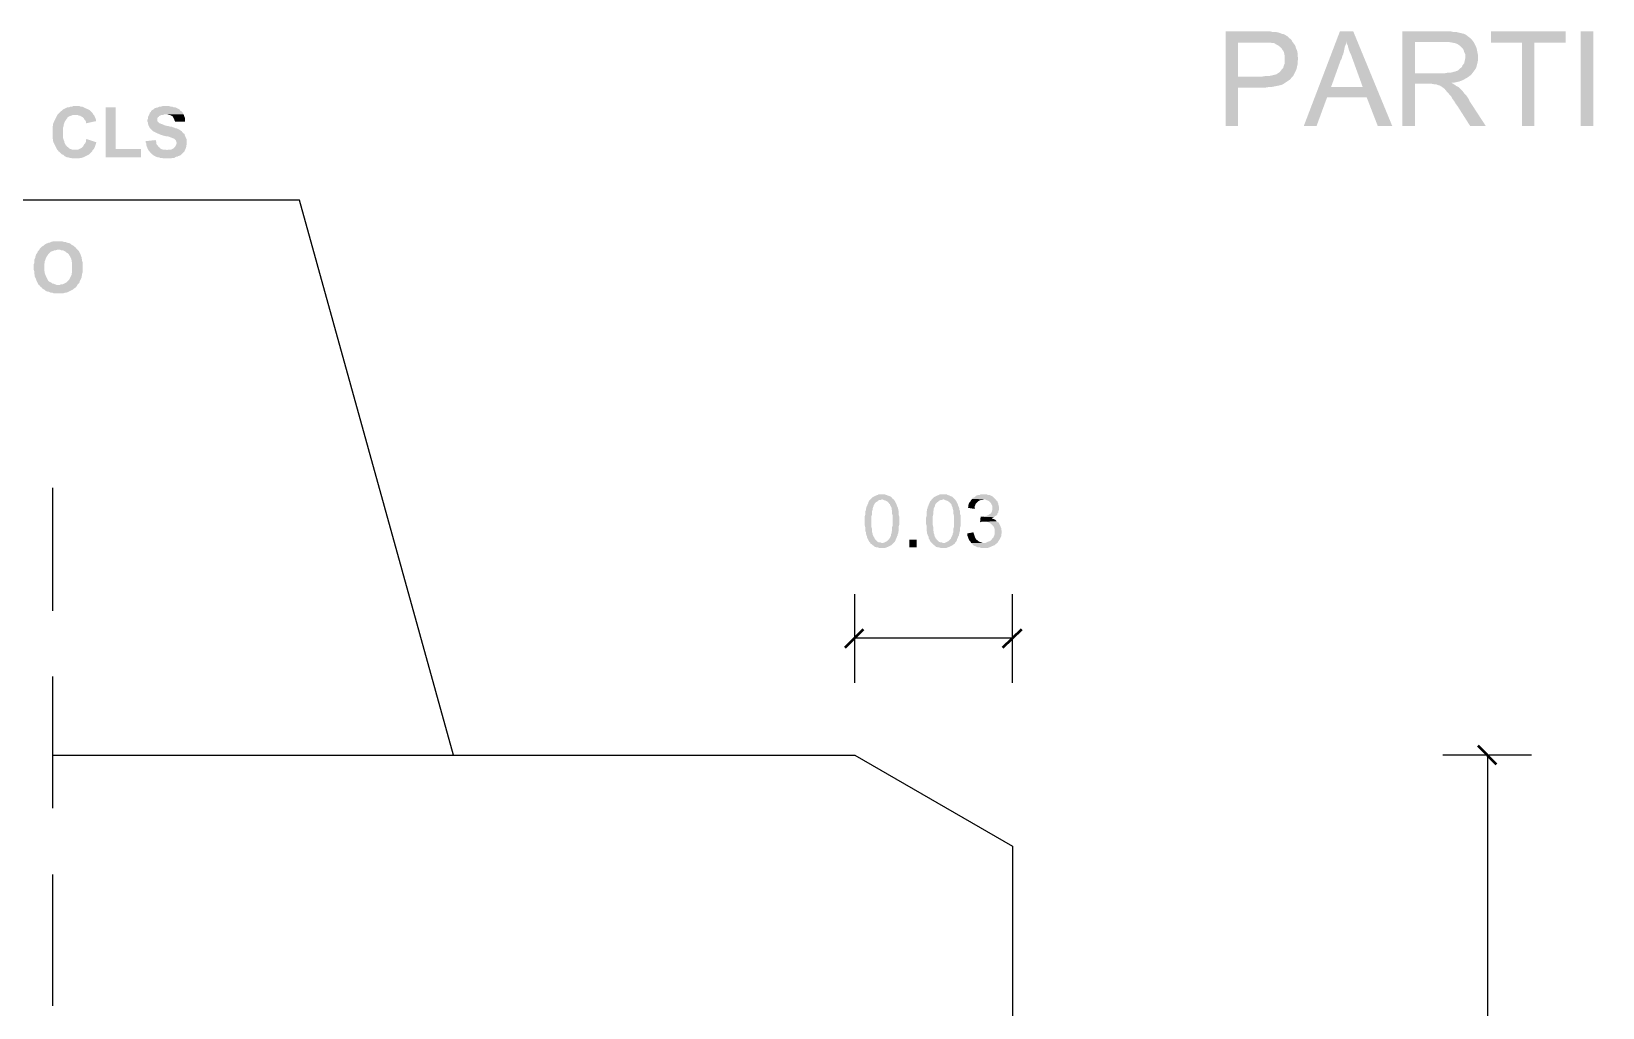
# Model space of a CAD drawing. Header units: millimetres. Extents: x 0.3 to 47.5, y 0.1 to 28.
# Drawn here: x 14.701 to 17.051, y 4.499 to 5.959 of the extents above; entities that cross this region are included whole.
import ezdxf

# ---------------------------------------------------------------- set-up
doc = ezdxf.new("R2010")
doc.units = ezdxf.units.MM
doc.layers.add('PDF _Geometria', color=7, linetype='Continuous')
doc.layers.add('PDF _Riempimenti solidi', color=7, linetype='Continuous')

msp = doc.modelspace()

# ---------------------------------------------------------------- hatches: boundary and pattern name
at = {"layer": 'PDF _Riempimenti solidi', "transparency": 33554559}
for points in [[(16.5408, 5.9591), (16.4875, 5.9591), (16.4875, 5.8174), (16.5058, 5.8174), (16.5058, 5.8749), (16.5458, 5.8749), (16.5508, 5.8757), (16.555, 5.8757), (16.5592, 5.8766), (16.5633, 5.8774), (16.5675, 5.8782), (16.5708, 5.8791), (16.5742, 5.8807), (16.5792, 5.8841), (16.5817, 5.8857), (16.5842, 5.8874), (16.5858, 5.8899), (16.5058, 5.8916), (16.5058, 5.9424), (16.5425, 5.9424), (16.5875, 5.9432), (16.5858, 5.9466), (16.5825, 5.9491), (16.58, 5.9516), (16.5775, 5.9532), (16.5742, 5.9549), (16.5708, 5.9557), (16.5667, 5.9574), (16.5625, 5.9582), (16.5575, 5.9582), (16.5542, 5.9591), (16.5458, 5.9591)], [(16.6783, 5.9591), (16.6583, 5.9591), (16.6042, 5.8174), (16.6233, 5.8174), (16.6392, 5.8607), (16.6983, 5.8607), (16.645, 5.8757), (16.66, 5.9174), (16.6608, 5.9174), (16.6617, 5.9216), (16.6633, 5.9249), (16.6642, 5.9291), (16.665, 5.9332), (16.6658, 5.9366), (16.6675, 5.9407), (16.6683, 5.9441)], [(16.6783, 5.9591), (16.6683, 5.9441), (16.6683, 5.9416), (16.67, 5.9382), (16.6708, 5.9349), (16.6717, 5.9316), (16.6733, 5.9274), (16.675, 5.9241), (16.6767, 5.9191), (16.6783, 5.9149), (16.6925, 5.8757), (16.645, 5.8757), (16.6983, 5.8607), (16.715, 5.8174), (16.7367, 5.8174)], [(16.815, 5.9591), (16.7517, 5.9591), (16.7517, 5.8174), (16.7708, 5.8174), (16.7708, 5.8807), (16.7925, 5.8807), (16.825, 5.8824), (16.8283, 5.8824), (16.8325, 5.8832), (16.8367, 5.8841), (16.8408, 5.8857), (16.8442, 5.8874), (16.8475, 5.8891), (16.85, 5.8907), (16.8533, 5.8932), (16.8558, 5.8957), (16.7708, 5.8966), (16.7708, 5.9432), (16.815, 5.9432), (16.8558, 5.9466), (16.8533, 5.9491), (16.85, 5.9516), (16.8467, 5.9541), (16.8433, 5.9557), (16.8425, 5.9557), (16.8392, 5.9566), (16.8358, 5.9574), (16.8325, 5.9582), (16.8283, 5.9582), (16.8242, 5.9591), (16.8192, 5.9591)], [(16.8558, 5.9466), (16.815, 5.9432), (16.8217, 5.9432), (16.8258, 5.9424), (16.83, 5.9416), (16.8333, 5.9407), (16.8383, 5.9374), (16.8408, 5.9349), (16.8433, 5.9316), (16.8442, 5.9282), (16.8458, 5.9249), (16.8458, 5.9191), (16.845, 5.9149), (16.8442, 5.9116), (16.8417, 5.9082), (16.8408, 5.9057), (16.8375, 5.9032), (16.835, 5.9007), (16.8308, 5.8991), (16.83, 5.8991), (16.8275, 5.8982), (16.8242, 5.8974), (16.82, 5.8974), (16.8158, 5.8966), (16.7708, 5.8966), (16.8558, 5.8957), (16.8583, 5.8991), (16.8608, 5.9024), (16.8625, 5.9057), (16.8633, 5.9091), (16.8642, 5.9124), (16.865, 5.9166), (16.865, 5.9232), (16.8633, 5.9316), (16.8625, 5.9349), (16.8608, 5.9382), (16.8592, 5.9416), (16.8583, 5.9432)], [(16.9958, 5.9591), (16.8842, 5.9591), (16.8842, 5.9424), (16.9308, 5.9424), (16.9308, 5.8174), (16.9492, 5.8174), (16.9492, 5.9424), (16.9958, 5.9424)], [(16.5875, 5.9432), (16.5425, 5.9424), (16.5542, 5.9424), (16.5575, 5.9416), (16.56, 5.9416), (16.5625, 5.9399), (16.5658, 5.9382), (16.5692, 5.9357), (16.5717, 5.9332), (16.5717, 5.9324), (16.5742, 5.9291), (16.575, 5.9257), (16.5758, 5.9216), (16.5758, 5.9116), (16.5742, 5.9074), (16.5733, 5.9041), (16.5708, 5.9016), (16.5683, 5.8982), (16.5658, 5.8966), (16.5633, 5.8949), (16.56, 5.8941), (16.5567, 5.8932), (16.5525, 5.8924), (16.5475, 5.8924), (16.5425, 5.8916), (16.5058, 5.8916), (16.5858, 5.8899), (16.5883, 5.8924), (16.59, 5.8957), (16.5933, 5.9024), (16.5942, 5.9066), (16.595, 5.9099), (16.595, 5.9141), (16.5958, 5.9182), (16.5958, 5.9191), (16.595, 5.9224), (16.595, 5.9266), (16.5942, 5.9307), (16.5925, 5.9341), (16.5917, 5.9374), (16.59, 5.9399)], [(16.825, 5.8824), (16.7925, 5.8807), (16.7958, 5.8807), (16.8, 5.8799), (16.8025, 5.8799), (16.8042, 5.8791), (16.8075, 5.8782), (16.8117, 5.8757), (16.8125, 5.8749), (16.815, 5.8732), (16.8175, 5.8699), (16.8208, 5.8666), (16.8225, 5.8641), (16.825, 5.8616), (16.8267, 5.8582), (16.8292, 5.8549), (16.8317, 5.8507), (16.8342, 5.8474), (16.8533, 5.8174), (16.8767, 5.8174), (16.8517, 5.8557), (16.8517, 5.8566), (16.8492, 5.8607), (16.8467, 5.8641), (16.8442, 5.8666), (16.8417, 5.8699), (16.8392, 5.8724), (16.8367, 5.8749), (16.8358, 5.8757), (16.8325, 5.8774), (16.8292, 5.8799)], [(14.7675, 5.8474), (14.7633, 5.8474), (14.7617, 5.8466), (14.7592, 5.8466), (14.7575, 5.8457), (14.755, 5.8457), (14.7483, 5.8424), (14.7467, 5.8407), (14.745, 5.8399), (14.7433, 5.8382), (14.7417, 5.8366), (14.74, 5.8349), (14.7375, 5.8299), (14.7367, 5.8282), (14.735, 5.8249), (14.7342, 5.8232), (14.7333, 5.8207), (14.7333, 5.8191), (14.7325, 5.8166), (14.7325, 5.7991), (14.7333, 5.7966), (14.7333, 5.7949), (14.7342, 5.7924), (14.735, 5.7907), (14.7358, 5.7891), (14.7367, 5.7874), (14.7392, 5.7824), (14.7408, 5.7807), (14.7417, 5.7791), (14.7425, 5.7791), (14.7458, 5.7757), (14.7475, 5.7749), (14.7492, 5.7741), (14.7508, 5.7724), (14.7525, 5.7716), (14.7542, 5.7707), (14.7558, 5.7707), (14.7583, 5.7699), (14.76, 5.7699), (14.7625, 5.7691), (14.7717, 5.7691), (14.7742, 5.7699), (14.7758, 5.7699), (14.7783, 5.7707), (14.7833, 5.7732), (14.785, 5.7741), (14.7867, 5.7749), (14.7892, 5.7774), (14.79, 5.7782), (14.7917, 5.7799), (14.7925, 5.7816), (14.7667, 5.7824), (14.7617, 5.7824), (14.7592, 5.7832), (14.7575, 5.7841), (14.7558, 5.7857), (14.7542, 5.7866), (14.7533, 5.7882), (14.7525, 5.7882), (14.75, 5.7932), (14.75, 5.7949), (14.7492, 5.7966), (14.7483, 5.7991), (14.7483, 5.8157), (14.7492, 5.8182), (14.7492, 5.8199), (14.75, 5.8224), (14.7517, 5.8257), (14.7525, 5.8266), (14.7533, 5.8282), (14.7542, 5.8291), (14.755, 5.8307), (14.7567, 5.8316), (14.7583, 5.8324), (14.7608, 5.8332), (14.7625, 5.8341), (14.7667, 5.8341), (14.7933, 5.8349), (14.7925, 5.8366), (14.79, 5.8391), (14.7892, 5.8399), (14.7875, 5.8416), (14.7842, 5.8432), (14.7817, 5.8441), (14.7767, 5.8466), (14.7742, 5.8466), (14.7725, 5.8474), (14.77, 5.8474)], [(14.7933, 5.8349), (14.7667, 5.8341), (14.77, 5.8341), (14.7717, 5.8332), (14.7733, 5.8332), (14.7758, 5.8316), (14.7775, 5.8307), (14.7792, 5.8291), (14.78, 5.8274), (14.7817, 5.8257), (14.7825, 5.8241), (14.7825, 5.8216), (14.7975, 5.8249), (14.7975, 5.8266), (14.7967, 5.8291), (14.7958, 5.8307), (14.795, 5.8332)], [(14.8267, 5.8457), (14.8117, 5.8457), (14.8117, 5.7707), (14.865, 5.7707), (14.865, 5.7832), (14.8267, 5.7832)], [(14.9025, 5.8474), (14.8967, 5.8474), (14.895, 5.8466), (14.8925, 5.8466), (14.8892, 5.8449), (14.8875, 5.8449), (14.885, 5.8441), (14.8833, 5.8424), (14.8817, 5.8416), (14.88, 5.8399), (14.8792, 5.8382), (14.8775, 5.8374), (14.8775, 5.8357), (14.8758, 5.8324), (14.875, 5.8299), (14.875, 5.8282), (14.8742, 5.8266), (14.8742, 5.8249), (14.875, 5.8232), (14.875, 5.8216), (14.8758, 5.8191), (14.8783, 5.8141), (14.88, 5.8124), (14.8817, 5.8107), (14.8825, 5.8099), (14.8842, 5.8091), (14.8858, 5.8082), (14.8875, 5.8074), (14.8892, 5.8066), (14.8917, 5.8057), (14.8933, 5.8049), (14.8958, 5.8041), (14.8983, 5.8032), (14.9017, 5.8024), (14.9042, 5.8024), (14.9067, 5.8016), (14.9083, 5.8007), (14.91, 5.8007), (14.9108, 5.7999), (14.9133, 5.7991), (14.915, 5.7982), (14.9167, 5.7966), (14.9175, 5.7941), (14.9183, 5.7924), (14.9175, 5.7899), (14.9167, 5.7882), (14.9158, 5.7866), (14.9142, 5.7849), (14.9133, 5.7841), (14.91, 5.7824), (14.9058, 5.7824), (14.9033, 5.7816), (14.8758, 5.7816), (14.8775, 5.7799), (14.8783, 5.7782), (14.8792, 5.7774), (14.8817, 5.7749), (14.8833, 5.7741), (14.8842, 5.7732), (14.8875, 5.7716), (14.89, 5.7707), (14.8917, 5.7707), (14.8933, 5.7699), (14.8958, 5.7699), (14.8983, 5.7691), (14.91, 5.7691), (14.9117, 5.7699), (14.9142, 5.7699), (14.9158, 5.7707), (14.9175, 5.7716), (14.9192, 5.7716), (14.92, 5.7724), (14.9225, 5.7732), (14.9242, 5.7741), (14.9275, 5.7774), (14.9283, 5.7782), (14.93, 5.7799), (14.93, 5.7807), (14.9317, 5.7841), (14.9325, 5.7866), (14.9325, 5.7882), (14.9333, 5.7907), (14.9333, 5.7974), (14.93, 5.8041), (14.93, 5.8057), (14.9283, 5.8066), (14.9267, 5.8082), (14.9258, 5.8099), (14.9242, 5.8107), (14.9217, 5.8124), (14.9183, 5.8141), (14.9167, 5.8141), (14.915, 5.8149), (14.9125, 5.8157), (14.9108, 5.8166), (14.9083, 5.8166), (14.9058, 5.8174), (14.905, 5.8174), (14.9017, 5.8182), (14.8992, 5.8191), (14.8975, 5.8199), (14.895, 5.8207), (14.8933, 5.8216), (14.8925, 5.8216), (14.8892, 5.8249), (14.8892, 5.8291), (14.89, 5.8307), (14.8917, 5.8316), (14.8917, 5.8324), (14.8933, 5.8332), (14.895, 5.8341), (14.8975, 5.8341), (14.8992, 5.8349), (14.9283, 5.8349), (14.9275, 5.8366), (14.9267, 5.8382), (14.925, 5.8399), (14.9233, 5.8407), (14.9225, 5.8424), (14.9208, 5.8432), (14.9192, 5.8441), (14.9158, 5.8457), (14.9133, 5.8457), (14.9117, 5.8466), (14.9092, 5.8466), (14.9067, 5.8474), (14.905, 5.8474)], [(14.9283, 5.8349), (14.9017, 5.8349), (14.9042, 5.8349), (14.9067, 5.8341), (14.9083, 5.8341), (14.91, 5.8332), (14.9117, 5.8324), (14.9125, 5.8316), (14.9133, 5.8299), (14.9142, 5.8282), (14.915, 5.8257), (14.9158, 5.8241), (14.9308, 5.8241), (14.9308, 5.8291), (14.93, 5.8307), (14.9292, 5.8332)], [(14.7833, 5.7982), (14.7825, 5.7966), (14.7825, 5.7941), (14.7817, 5.7924), (14.78, 5.7907), (14.7792, 5.7891), (14.7783, 5.7874), (14.7767, 5.7857), (14.7758, 5.7849), (14.7708, 5.7824), (14.7667, 5.7824), (14.7925, 5.7816), (14.7942, 5.7832), (14.795, 5.7849), (14.7958, 5.7866), (14.7967, 5.7891), (14.7975, 5.7916), (14.7983, 5.7932)], [(14.8867, 5.7966), (14.8717, 5.7949), (14.8717, 5.7932), (14.8725, 5.7916), (14.8725, 5.7891), (14.8733, 5.7874), (14.8742, 5.7849), (14.8758, 5.7816), (14.9033, 5.7816), (14.9017, 5.7824), (14.8975, 5.7824), (14.895, 5.7832), (14.8933, 5.7841), (14.8925, 5.7857), (14.8917, 5.7857), (14.8908, 5.7866), (14.89, 5.7882), (14.8883, 5.7899), (14.8875, 5.7916), (14.8875, 5.7941)], [(14.7408, 5.6449), (14.7325, 5.6449), (14.73, 5.6441), (14.7283, 5.6432), (14.7267, 5.6432), (14.725, 5.6424), (14.7233, 5.6416), (14.72, 5.6399), (14.7183, 5.6382), (14.7167, 5.6374), (14.715, 5.6357), (14.7133, 5.6341), (14.7125, 5.6324), (14.7442, 5.6324), (14.7458, 5.6316), (14.7483, 5.6316), (14.7517, 5.6299), (14.7533, 5.6282), (14.755, 5.6274), (14.7567, 5.6257), (14.7575, 5.6241), (14.7583, 5.6232), (14.7592, 5.6216), (14.76, 5.6199), (14.7608, 5.6174), (14.7608, 5.6157), (14.7617, 5.6132), (14.7617, 5.5991), (14.7608, 5.5966), (14.7608, 5.5949), (14.7575, 5.5882), (14.7542, 5.5849), (14.7525, 5.5832), (14.7492, 5.5816), (14.7475, 5.5807), (14.745, 5.5807), (14.7433, 5.5799), (14.7408, 5.5799), (14.7692, 5.5791), (14.77, 5.5807), (14.7725, 5.5832), (14.7733, 5.5857), (14.7742, 5.5874), (14.775, 5.5891), (14.7758, 5.5907), (14.7758, 5.5924), (14.7767, 5.5949), (14.7767, 5.5966), (14.7775, 5.5991), (14.7775, 5.6132), (14.7767, 5.6157), (14.7767, 5.6174), (14.7758, 5.6199), (14.7758, 5.6216), (14.775, 5.6232), (14.7742, 5.6257), (14.7717, 5.6307), (14.7692, 5.6332), (14.7675, 5.6349), (14.7675, 5.6357), (14.7658, 5.6366), (14.7642, 5.6382), (14.7625, 5.6391), (14.7608, 5.6399), (14.7592, 5.6416), (14.7575, 5.6424), (14.7558, 5.6424), (14.7542, 5.6432), (14.7517, 5.6441), (14.75, 5.6441), (14.7475, 5.6449), (14.7433, 5.6449)], [(14.7125, 5.6324), (14.7108, 5.6307), (14.7092, 5.6274), (14.7075, 5.6249), (14.7075, 5.6241), (14.7067, 5.6224), (14.7067, 5.6207), (14.7058, 5.6191), (14.705, 5.6166), (14.705, 5.6124), (14.7042, 5.6107), (14.7042, 5.6032), (14.705, 5.6007), (14.705, 5.5966), (14.7058, 5.5949), (14.7058, 5.5924), (14.7067, 5.5907), (14.7075, 5.5891), (14.7083, 5.5866), (14.7117, 5.5799), (14.7133, 5.5791), (14.7142, 5.5774), (14.715, 5.5766), (14.7167, 5.5757), (14.7175, 5.5741), (14.7208, 5.5724), (14.7225, 5.5707), (14.725, 5.5699), (14.7267, 5.5699), (14.7283, 5.5691), (14.73, 5.5682), (14.7325, 5.5682), (14.7342, 5.5674), (14.7483, 5.5674), (14.7508, 5.5682), (14.7525, 5.5682), (14.755, 5.5691), (14.7567, 5.5699), (14.76, 5.5716), (14.7617, 5.5724), (14.7633, 5.5732), (14.765, 5.5749), (14.7667, 5.5757), (14.7675, 5.5774), (14.7683, 5.5774), (14.7692, 5.5791), (14.7408, 5.5799), (14.7383, 5.5799), (14.7367, 5.5807), (14.7342, 5.5816), (14.7325, 5.5816), (14.7308, 5.5832), (14.7275, 5.5849), (14.7258, 5.5866), (14.7217, 5.5949), (14.7208, 5.5974), (14.7208, 5.5991), (14.72, 5.6016), (14.72, 5.6116), (14.7208, 5.6132), (14.7208, 5.6157), (14.7217, 5.6174), (14.7225, 5.6199), (14.7233, 5.6216), (14.7242, 5.6232), (14.725, 5.6241), (14.7258, 5.6257), (14.7267, 5.6266), (14.7275, 5.6274), (14.7292, 5.6291), (14.7308, 5.6299), (14.7333, 5.6307), (14.735, 5.6316), (14.7367, 5.6316), (14.7392, 5.6324), (14.7408, 5.6324)], [(15.9733, 5.2666), (15.9683, 5.2666), (15.9667, 5.2657), (15.9642, 5.2649), (15.9625, 5.2641), (15.9608, 5.2632), (15.9592, 5.2624), (15.9575, 5.2607), (15.9558, 5.2591), (15.9742, 5.2591), (15.9758, 5.2582), (15.9783, 5.2574), (15.9817, 5.2557), (15.9833, 5.2541), (15.9842, 5.2524), (15.985, 5.2524), (15.985, 5.2507), (15.9858, 5.2499), (15.9875, 5.2466), (15.9875, 5.2449), (15.9883, 5.2424), (15.9883, 5.2382), (15.9892, 5.2349), (15.9892, 5.2199), (15.9883, 5.2174), (15.9883, 5.2124), (15.9875, 5.2099), (15.9875, 5.2082), (15.9867, 5.2066), (15.9867, 5.2049), (15.9858, 5.2032), (15.985, 5.2016), (15.9842, 5.2007), (15.9842, 5.1999), (15.9808, 5.1966), (15.9775, 5.1949), (15.975, 5.1941), (15.9733, 5.1941), (15.9558, 5.1932), (15.9575, 5.1924), (15.9592, 5.1907), (15.9608, 5.1899), (15.9625, 5.1882), (15.965, 5.1874), (15.9667, 5.1874), (15.9692, 5.1866), (15.9783, 5.1866), (15.98, 5.1874), (15.9825, 5.1882), (15.9842, 5.1891), (15.9858, 5.1899), (15.9875, 5.1907), (15.9892, 5.1924), (15.9908, 5.1941), (15.9925, 5.1957), (15.9933, 5.1974), (15.9942, 5.1999), (15.995, 5.2016), (15.9958, 5.2041), (15.9967, 5.2049), (15.9967, 5.2066), (15.9975, 5.2082), (15.9975, 5.2099), (15.9983, 5.2124), (15.9983, 5.2191), (15.9992, 5.2216), (15.9992, 5.2332), (15.9983, 5.2357), (15.9983, 5.2416), (15.9975, 5.2432), (15.9975, 5.2449), (15.9967, 5.2474), (15.9958, 5.2491), (15.995, 5.2516), (15.9925, 5.2566), (15.9908, 5.2591), (15.9892, 5.2599), (15.9883, 5.2616), (15.9867, 5.2632), (15.9842, 5.2641), (15.9817, 5.2649), (15.98, 5.2657), (15.9775, 5.2666), (15.9758, 5.2666)], [(16.065, 5.2666), (16.06, 5.2666), (16.0583, 5.2657), (16.0558, 5.2649), (16.0542, 5.2641), (16.0508, 5.2624), (16.0475, 5.2591), (16.0658, 5.2591), (16.0675, 5.2582), (16.07, 5.2574), (16.0733, 5.2557), (16.075, 5.2541), (16.0767, 5.2524), (16.0775, 5.2507), (16.0775, 5.2499), (16.0792, 5.2466), (16.0792, 5.2449), (16.08, 5.2424), (16.08, 5.2382), (16.0808, 5.2349), (16.0808, 5.2174), (16.08, 5.2149), (16.08, 5.2099), (16.0792, 5.2082), (16.0792, 5.2066), (16.0783, 5.2049), (16.0775, 5.2032), (16.0767, 5.2016), (16.0767, 5.2007), (16.0742, 5.1982), (16.0725, 5.1966), (16.0692, 5.1949), (16.0675, 5.1941), (16.065, 5.1941), (16.0483, 5.1932), (16.0508, 5.1907), (16.0525, 5.1899), (16.0542, 5.1882), (16.0567, 5.1874), (16.0583, 5.1874), (16.0608, 5.1866), (16.07, 5.1866), (16.0717, 5.1874), (16.0742, 5.1882), (16.0792, 5.1907), (16.08, 5.1916), (16.0817, 5.1924), (16.0825, 5.1941), (16.0842, 5.1957), (16.085, 5.1974), (16.0858, 5.1999), (16.0867, 5.2016), (16.0875, 5.2041), (16.0883, 5.2049), (16.0883, 5.2066), (16.0892, 5.2082), (16.0892, 5.2099), (16.09, 5.2124), (16.09, 5.2166), (16.0908, 5.2191), (16.0908, 5.2357), (16.09, 5.2374), (16.09, 5.2416), (16.0892, 5.2432), (16.0892, 5.2449), (16.0883, 5.2474), (16.0875, 5.2491), (16.0867, 5.2516), (16.0842, 5.2566), (16.0825, 5.2591), (16.0817, 5.2599), (16.08, 5.2616), (16.0783, 5.2632), (16.0758, 5.2641), (16.0742, 5.2649), (16.0717, 5.2657), (16.07, 5.2666), (16.0675, 5.2666)], [(16.125, 5.2666), (16.1208, 5.2666), (16.1192, 5.2657), (16.1167, 5.2657), (16.1133, 5.2641), (16.1117, 5.2624), (16.11, 5.2616), (16.1092, 5.2616), (16.1083, 5.2599), (16.1258, 5.2591), (16.1275, 5.2591), (16.1292, 5.2582), (16.1317, 5.2574), (16.1333, 5.2566), (16.1358, 5.2541), (16.1367, 5.2524), (16.1375, 5.2507), (16.1383, 5.2491), (16.1383, 5.2432), (16.1375, 5.2407), (16.1367, 5.2391), (16.135, 5.2374), (16.1333, 5.2366), (16.1325, 5.2357), (16.1308, 5.2349), (16.1292, 5.2341), (16.1267, 5.2341), (16.1242, 5.2332), (16.1225, 5.2332), (16.1408, 5.2324), (16.1425, 5.2341), (16.1442, 5.2349), (16.1458, 5.2366), (16.1458, 5.2382), (16.1475, 5.2399), (16.1475, 5.2416), (16.1483, 5.2441), (16.1483, 5.2482), (16.1475, 5.2507), (16.1475, 5.2524), (16.1467, 5.2541), (16.1458, 5.2566), (16.145, 5.2566), (16.1442, 5.2582), (16.1425, 5.2599), (16.1392, 5.2632), (16.1375, 5.2641), (16.1342, 5.2657), (16.1317, 5.2657), (16.13, 5.2666), (16.1275, 5.2666)], [(15.9558, 5.2591), (15.9542, 5.2574), (15.9533, 5.2557), (15.9525, 5.2532), (15.9517, 5.2516), (15.9508, 5.2491), (15.95, 5.2482), (15.95, 5.2466), (15.9492, 5.2449), (15.9492, 5.2432), (15.9483, 5.2407), (15.9483, 5.2366), (15.9475, 5.2341), (15.9475, 5.2199), (15.9483, 5.2174), (15.9483, 5.2124), (15.9492, 5.2099), (15.9492, 5.2082), (15.95, 5.2057), (15.9508, 5.2041), (15.9508, 5.2024), (15.9542, 5.1957), (15.9558, 5.1941), (15.9558, 5.1932), (15.9733, 5.1941), (15.9725, 5.1941), (15.9708, 5.1949), (15.9683, 5.1949), (15.9667, 5.1957), (15.965, 5.1974), (15.9633, 5.1991), (15.9625, 5.2007), (15.9617, 5.2007), (15.9617, 5.2024), (15.9608, 5.2032), (15.96, 5.2049), (15.9592, 5.2066), (15.9592, 5.2082), (15.9583, 5.2107), (15.9583, 5.2149), (15.9575, 5.2174), (15.9575, 5.2341), (15.9583, 5.2366), (15.9583, 5.2416), (15.9592, 5.2432), (15.9592, 5.2457), (15.96, 5.2474), (15.9608, 5.2491), (15.9608, 5.2507), (15.9617, 5.2516), (15.9625, 5.2532), (15.9642, 5.2549), (15.9658, 5.2557), (15.9675, 5.2574), (15.9692, 5.2582), (15.9708, 5.2582), (15.9733, 5.2591)], [(16.0475, 5.2591), (16.0467, 5.2574), (16.045, 5.2557), (16.0442, 5.2532), (16.0433, 5.2516), (16.0425, 5.2491), (16.0417, 5.2482), (16.0417, 5.2466), (16.0408, 5.2449), (16.0408, 5.2432), (16.04, 5.2407), (16.04, 5.2341), (16.0392, 5.2316), (16.0392, 5.2224), (16.04, 5.2199), (16.04, 5.2124), (16.0408, 5.2099), (16.0408, 5.2082), (16.0417, 5.2057), (16.0425, 5.2041), (16.0433, 5.2024), (16.0433, 5.2007), (16.045, 5.1974), (16.0458, 5.1957), (16.0483, 5.1932), (16.065, 5.1941), (16.0642, 5.1941), (16.0625, 5.1949), (16.0608, 5.1949), (16.0583, 5.1957), (16.055, 5.1991), (16.0542, 5.2007), (16.0533, 5.2007), (16.0533, 5.2024), (16.0525, 5.2032), (16.0517, 5.2049), (16.0517, 5.2066), (16.0508, 5.2082), (16.0508, 5.2107), (16.05, 5.2124), (16.05, 5.2174), (16.0492, 5.2207), (16.0492, 5.2341), (16.05, 5.2366), (16.05, 5.2416), (16.0508, 5.2432), (16.0508, 5.2457), (16.0517, 5.2474), (16.0525, 5.2491), (16.0525, 5.2507), (16.0533, 5.2516), (16.0542, 5.2532), (16.0558, 5.2549), (16.0575, 5.2557), (16.0592, 5.2574), (16.0608, 5.2582), (16.0625, 5.2582), (16.065, 5.2591)], [(16.1083, 5.2599), (16.1067, 5.2582), (16.1058, 5.2566), (16.1042, 5.2549), (16.1033, 5.2532), (16.1025, 5.2507), (16.1025, 5.2482), (16.1017, 5.2466), (16.1117, 5.2449), (16.1117, 5.2482), (16.1125, 5.2499), (16.1133, 5.2524), (16.115, 5.2541), (16.1158, 5.2549), (16.1175, 5.2566), (16.1208, 5.2582), (16.1233, 5.2582), (16.1258, 5.2591)], [(16.145, 5.2266), (16.1267, 5.2257), (16.13, 5.2257), (16.1325, 5.2249), (16.1358, 5.2232), (16.1375, 5.2216), (16.1383, 5.2207), (16.14, 5.2191), (16.1408, 5.2174), (16.1417, 5.2149), (16.1417, 5.2066), (16.1408, 5.2041), (16.14, 5.2024), (16.1383, 5.2007), (16.1375, 5.1991), (16.1358, 5.1974), (16.1342, 5.1966), (16.1317, 5.1957), (16.13, 5.1949), (16.1283, 5.1941), (16.1067, 5.1941), (16.1092, 5.1916), (16.1108, 5.1899), (16.1133, 5.1891), (16.1167, 5.1874), (16.1192, 5.1874), (16.1208, 5.1866), (16.1317, 5.1866), (16.1342, 5.1874), (16.1375, 5.1891), (16.14, 5.1899), (16.1417, 5.1907), (16.1433, 5.1924), (16.145, 5.1932), (16.1467, 5.1949), (16.1475, 5.1966), (16.1492, 5.1991), (16.1508, 5.2024), (16.1517, 5.2041), (16.1517, 5.2066), (16.1525, 5.2091), (16.1525, 5.2116), (16.1517, 5.2141), (16.1517, 5.2157), (16.1508, 5.2182), (16.1483, 5.2232), (16.1483, 5.2241), (16.1467, 5.2249)], [(16.1208, 5.2332), (16.12, 5.2249), (16.1225, 5.2257), (16.1267, 5.2257), (16.145, 5.2266), (16.1433, 5.2282), (16.14, 5.2299), (16.1375, 5.2299), (16.1392, 5.2316), (16.1408, 5.2324), (16.1225, 5.2332)], [(16.11, 5.2099), (16.1008, 5.2082), (16.1008, 5.2049), (16.1017, 5.2032), (16.1025, 5.2007), (16.1042, 5.1974), (16.1058, 5.1957), (16.1067, 5.1941), (16.1258, 5.1941), (16.1233, 5.1941), (16.1217, 5.1949), (16.1192, 5.1957), (16.1175, 5.1966), (16.1158, 5.1982), (16.1142, 5.1991), (16.1125, 5.2024), (16.1117, 5.2049), (16.1108, 5.2074)]]:
    msp.add_hatch(color=256, dxfattribs=at).paths.add_polyline_path(points)

# ---------------------------------------------------------------- linework, layer by layer
at = {"layer": 'PDF _Geometria', "lineweight": 25}
for points in [[(15.3325, 4.8766), (15.1017, 5.7066), (13.9883, 5.7066)], [(14.7325, 5.2766), (14.7325, 5.0924)], [(15.9325, 4.9849), (15.9325, 5.1174)], [(16.1683, 4.9849), (16.1683, 5.1174)], [(16.1683, 5.0516), (15.9325, 5.0516)], [(14.7325, 4.9941), (14.7325, 4.7974)], [(14.7325, 4.8766), (15.9325, 4.8766), (16.1683, 4.7407), (16.1683, 2.8291), (19.4575, 2.8291)], [(16.945, 4.8766), (16.8125, 4.8766)], [(16.8792, 4.8766), (16.8792, 3.6949), (16.8792, 3.7616)], [(14.7325, 4.6982), (14.7325, 4.5016)]]:
    msp.add_lwpolyline(points, dxfattribs=at)
at = {"layer": 'PDF _Geometria', "lineweight": 50}
for points in [[(15.9183, 5.0374), (15.9458, 5.0649)], [(16.1542, 5.0374), (16.1825, 5.0649)], [(16.8925, 4.8624), (16.865, 4.8907)]]:
    msp.add_lwpolyline(points, dxfattribs=at)
at = {"layer": 'PDF _Riempimenti solidi', "lineweight": 25, "transparency": 33554559}
for points in [[(17.0375, 5.8174), (17.0375, 5.9591), (17.0183, 5.8174), (17.0183, 5.9591)], [(16.025, 5.1874), (16.025, 5.1991), (16.0142, 5.1874), (16.0142, 5.1991)]]:
    msp.add_solid(points, dxfattribs=at)

doc.saveas('drawing.dxf')
